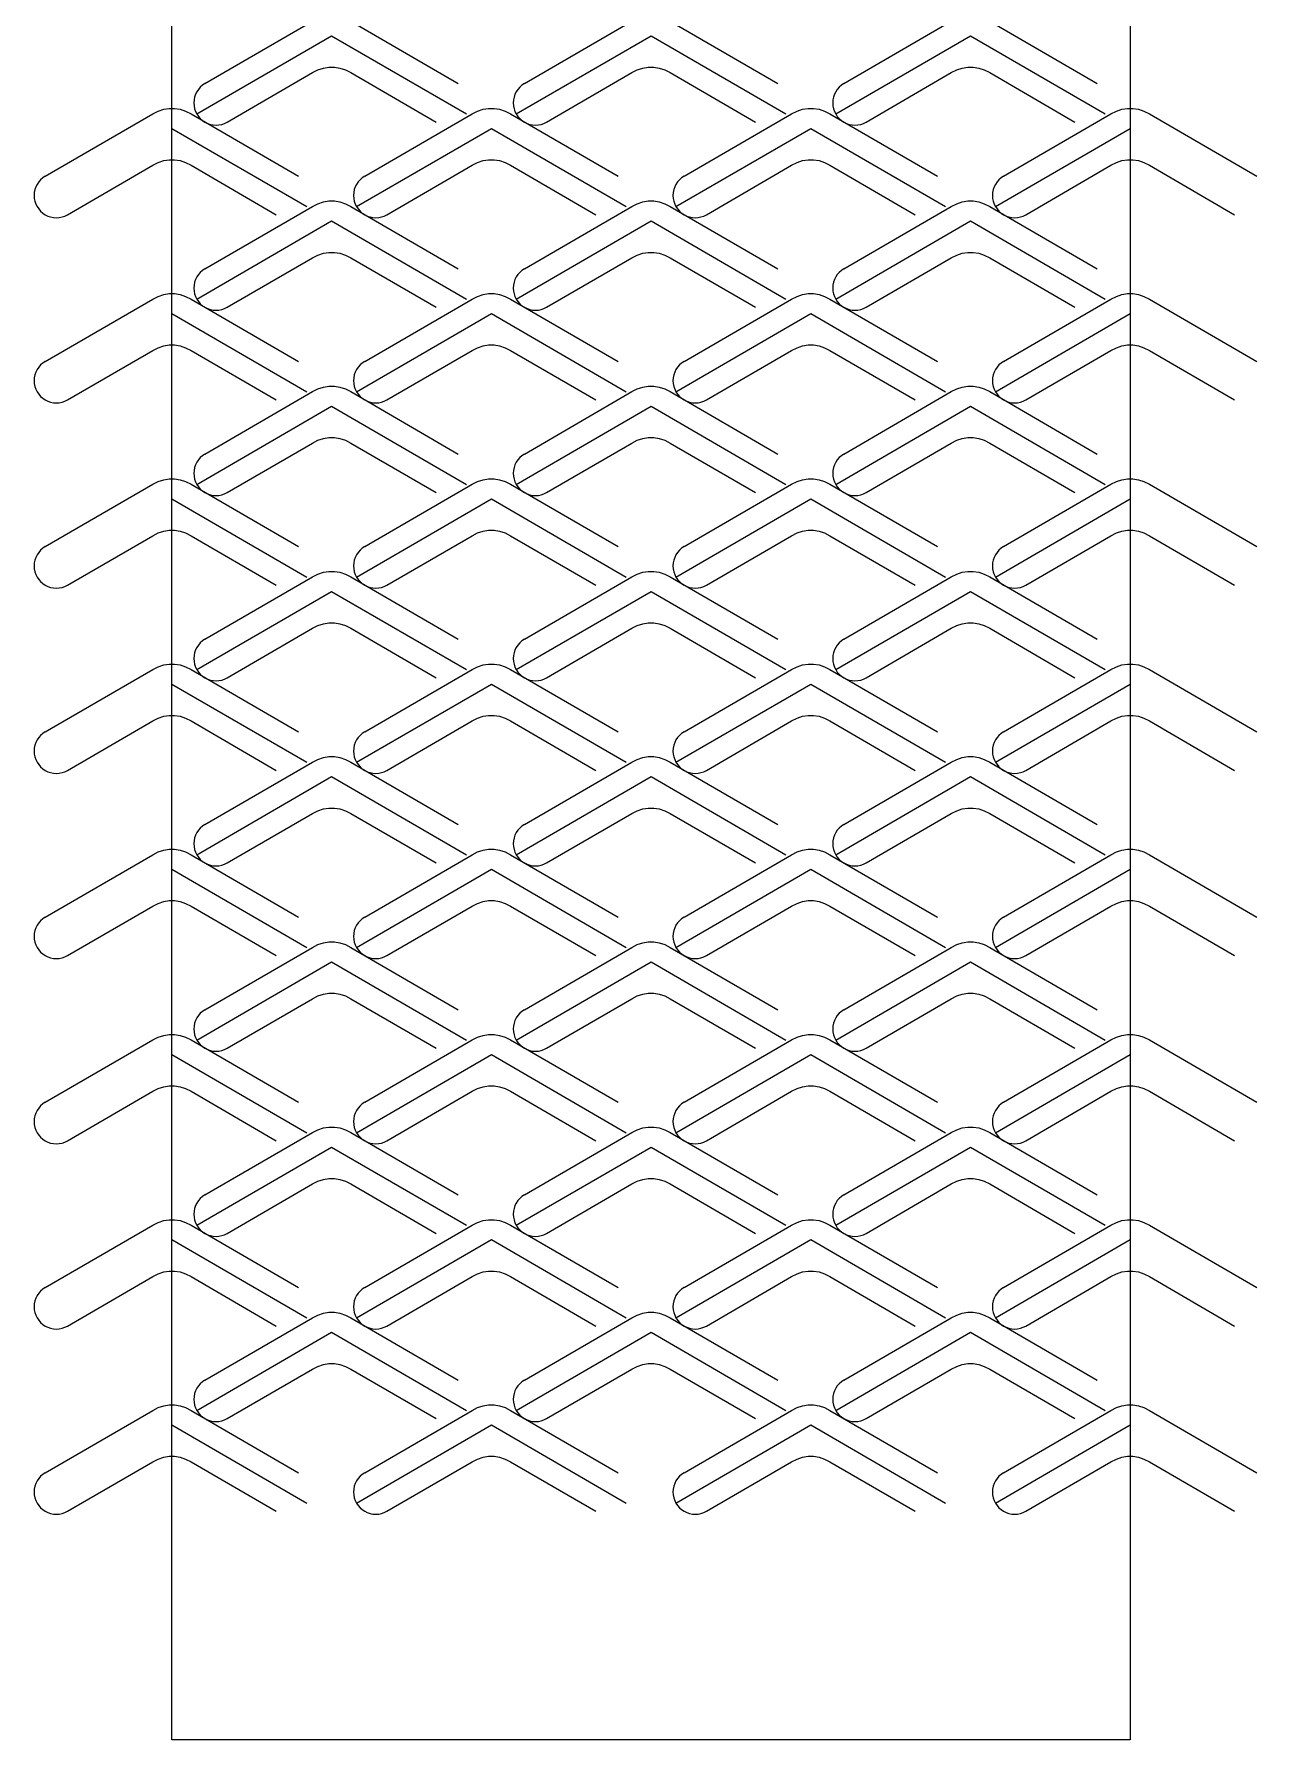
# Model space of a CAD drawing. Header units: metres. Extents: x -3 to 24, y 0 to 162.
# Drawn here: x -3.1 to 24.39, y 0 to 38.35 of the extents above; entities that cross this region are included whole.
import ezdxf

# ---------------------------------------------------------------- set-up
doc = ezdxf.new("R2010")
doc.units = ezdxf.units.M
doc.layers.add('TOP', color=1, linetype='Continuous', lineweight=0)

msp = doc.modelspace()

# ---------------------------------------------------------------- linework, layer by layer
at = {"layer": 'TOP'}
for p, q in [((0.743, 37.239), (3.158, 38.641)), ((4.022, 38.641), (6.437, 37.239)), ((7.923, 37.239), (10.338, 38.641)), ((11.202, 38.641), (13.617, 37.239)), ((15.103, 37.239), (17.518, 38.641)), ((18.382, 38.641), (20.797, 37.239)), ((0.56, 36.556), (3.59, 38.315)), ((3.59, 38.315), (6.62, 36.556)), ((7.74, 36.556), (10.77, 38.315)), ((10.77, 38.315), (13.8, 36.556)), ((14.92, 36.556), (17.95, 38.315)), ((17.95, 38.315), (20.98, 36.556)), ((3.281, 37.548), (3.405, 37.589)), ((3.405, 37.589), (3.528, 37.609)), ((3.528, 37.609), (3.652, 37.609)), ((3.652, 37.609), (3.775, 37.589)), ((3.775, 37.589), (3.899, 37.548)), ((10.461, 37.548), (10.585, 37.589)), ((10.585, 37.589), (10.708, 37.609)), ((10.708, 37.609), (10.832, 37.609)), ((10.832, 37.609), (10.955, 37.589)), ((10.955, 37.589), (11.079, 37.548)), ((17.641, 37.548), (17.765, 37.589)), ((17.765, 37.589), (17.888, 37.609)), ((17.888, 37.609), (18.012, 37.609)), ((18.012, 37.609), (18.135, 37.589)), ((18.135, 37.589), (18.259, 37.548)), ((1.243, 36.373), (3.158, 37.486)), ((3.158, 37.486), (3.281, 37.548)), ((3.899, 37.548), (4.022, 37.486)), ((4.022, 37.486), (5.937, 36.373)), ((8.423, 36.373), (10.338, 37.486)), ((10.338, 37.486), (10.461, 37.548)), ((11.079, 37.548), (11.202, 37.486)), ((11.202, 37.486), (13.117, 36.373)), ((15.603, 36.373), (17.518, 37.486)), ((17.518, 37.486), (17.641, 37.548)), ((18.259, 37.548), (18.382, 37.486)), ((18.382, 37.486), (20.297, 36.373)), ((-2.847, 35.157), (-0.432, 36.559)), ((-0.432, 36.559), (-0.309, 36.621)), ((-0.309, 36.621), (-0.185, 36.662)), ((-0.185, 36.662), (-0.062, 36.682)), ((-0.062, 36.682), (0.062, 36.682)), ((0.062, 36.682), (0.185, 36.662)), ((0.185, 36.662), (0.309, 36.621)), ((0.309, 36.621), (0.432, 36.559)), ((0.432, 36.559), (2.847, 35.157)), ((4.333, 35.157), (6.748, 36.559)), ((6.748, 36.559), (6.871, 36.621)), ((6.871, 36.621), (6.995, 36.662)), ((6.995, 36.662), (7.118, 36.682)), ((7.118, 36.682), (7.242, 36.682)), ((7.242, 36.682), (7.365, 36.662)), ((7.365, 36.662), (7.489, 36.621)), ((7.489, 36.621), (7.612, 36.559)), ((7.612, 36.559), (10.027, 35.157)), ((11.513, 35.157), (13.928, 36.559)), ((13.928, 36.559), (14.051, 36.621)), ((14.051, 36.621), (14.175, 36.662)), ((14.175, 36.662), (14.298, 36.682)), ((14.298, 36.682), (14.422, 36.682)), ((14.422, 36.682), (14.545, 36.662)), ((14.545, 36.662), (14.669, 36.621)), ((14.669, 36.621), (14.792, 36.559)), ((14.792, 36.559), (17.207, 35.157)), ((18.693, 35.157), (21.108, 36.559)), ((21.108, 36.559), (21.231, 36.621)), ((21.231, 36.621), (21.355, 36.662)), ((21.355, 36.662), (21.478, 36.682)), ((21.478, 36.682), (21.602, 36.682)), ((21.602, 36.682), (21.725, 36.662)), ((21.725, 36.662), (21.849, 36.621)), ((21.849, 36.621), (21.972, 36.559)), ((21.972, 36.559), (24.387, 35.157)), ((0, 36.233), (3.03, 34.474)), ((4.15, 34.474), (7.18, 36.233)), ((7.18, 36.233), (10.21, 34.474)), ((11.33, 34.474), (14.36, 36.233)), ((14.36, 36.233), (17.39, 34.474)), ((18.51, 34.474), (21.54, 36.233)), ((-2.347, 34.291), (-0.432, 35.404)), ((-0.432, 35.404), (-0.309, 35.466)), ((-0.309, 35.466), (-0.185, 35.507)), ((-0.185, 35.507), (-0.062, 35.527)), ((-0.062, 35.527), (0.062, 35.527)), ((0.062, 35.527), (0.185, 35.507)), ((0.185, 35.507), (0.309, 35.466)), ((0.309, 35.466), (0.432, 35.404)), ((0.432, 35.404), (2.347, 34.291)), ((4.833, 34.291), (6.748, 35.404)), ((6.748, 35.404), (6.871, 35.466)), ((6.871, 35.466), (6.995, 35.507)), ((6.995, 35.507), (7.118, 35.527)), ((7.118, 35.527), (7.242, 35.527)), ((7.242, 35.527), (7.365, 35.507)), ((7.365, 35.507), (7.489, 35.466)), ((7.489, 35.466), (7.612, 35.404)), ((7.612, 35.404), (9.527, 34.291)), ((12.013, 34.291), (13.928, 35.404)), ((13.928, 35.404), (14.051, 35.466)), ((14.051, 35.466), (14.175, 35.507)), ((14.175, 35.507), (14.298, 35.527)), ((14.298, 35.527), (14.422, 35.527)), ((14.422, 35.527), (14.545, 35.507)), ((14.545, 35.507), (14.669, 35.466)), ((14.669, 35.466), (14.792, 35.404)), ((14.792, 35.404), (16.707, 34.291)), ((19.193, 34.291), (21.108, 35.404)), ((21.108, 35.404), (21.231, 35.466)), ((21.231, 35.466), (21.355, 35.507)), ((21.355, 35.507), (21.478, 35.527)), ((21.478, 35.527), (21.602, 35.527)), ((21.602, 35.527), (21.725, 35.507)), ((21.725, 35.507), (21.849, 35.466)), ((21.849, 35.466), (21.972, 35.404)), ((21.972, 35.404), (23.887, 34.291)), ((3.158, 34.477), (3.281, 34.538)), ((3.281, 34.538), (3.405, 34.579)), ((3.405, 34.579), (3.528, 34.6)), ((3.528, 34.6), (3.652, 34.6)), ((3.652, 34.6), (3.775, 34.579)), ((3.775, 34.579), (3.899, 34.538)), ((3.899, 34.538), (4.022, 34.477)), ((10.338, 34.477), (10.461, 34.538)), ((10.461, 34.538), (10.585, 34.579)), ((10.585, 34.579), (10.708, 34.6)), ((10.708, 34.6), (10.832, 34.6)), ((10.832, 34.6), (10.955, 34.579)), ((10.955, 34.579), (11.079, 34.538)), ((11.079, 34.538), (11.202, 34.477)), ((17.518, 34.477), (17.641, 34.538)), ((17.641, 34.538), (17.765, 34.579)), ((17.765, 34.579), (17.888, 34.6)), ((17.888, 34.6), (18.012, 34.6)), ((18.012, 34.6), (18.135, 34.579)), ((18.135, 34.579), (18.259, 34.538)), ((18.259, 34.538), (18.382, 34.477)), ((0.56, 32.392), (3.59, 34.151)), ((0.743, 33.075), (3.158, 34.477)), ((3.59, 34.151), (6.62, 32.392)), ((4.022, 34.477), (6.437, 33.075)), ((7.74, 32.392), (10.77, 34.151)), ((7.923, 33.075), (10.338, 34.477)), ((10.77, 34.151), (13.8, 32.392)), ((11.202, 34.477), (13.617, 33.075)), ((14.92, 32.392), (17.95, 34.151)), ((15.103, 33.075), (17.518, 34.477)), ((17.95, 34.151), (20.98, 32.392)), ((18.382, 34.477), (20.797, 33.075)), ((3.158, 33.322), (3.281, 33.384)), ((3.281, 33.384), (3.405, 33.425)), ((3.405, 33.425), (3.528, 33.445)), ((3.528, 33.445), (3.652, 33.445)), ((3.652, 33.445), (3.775, 33.425)), ((3.775, 33.425), (3.899, 33.384)), ((3.899, 33.384), (4.022, 33.322)), ((10.338, 33.322), (10.461, 33.384)), ((10.461, 33.384), (10.585, 33.425)), ((10.585, 33.425), (10.708, 33.445)), ((10.708, 33.445), (10.832, 33.445)), ((10.832, 33.445), (10.955, 33.425)), ((10.955, 33.425), (11.079, 33.384)), ((11.079, 33.384), (11.202, 33.322)), ((17.518, 33.322), (17.641, 33.384)), ((17.641, 33.384), (17.765, 33.425)), ((17.765, 33.425), (17.888, 33.445)), ((17.888, 33.445), (18.012, 33.445)), ((18.012, 33.445), (18.135, 33.425)), ((18.135, 33.425), (18.259, 33.384)), ((18.259, 33.384), (18.382, 33.322)), ((1.243, 32.209), (3.158, 33.322)), ((4.022, 33.322), (5.937, 32.209)), ((8.423, 32.209), (10.338, 33.322)), ((11.202, 33.322), (13.117, 32.209)), ((15.603, 32.209), (17.518, 33.322)), ((18.382, 33.322), (20.297, 32.209)), ((-2.847, 30.993), (-0.432, 32.395)), ((-0.432, 32.395), (-0.309, 32.456)), ((-0.309, 32.456), (-0.185, 32.497)), ((-0.185, 32.497), (-0.062, 32.518)), ((-0.062, 32.518), (0.062, 32.518)), ((0.062, 32.518), (0.185, 32.497)), ((0.185, 32.497), (0.309, 32.456)), ((0.309, 32.456), (0.432, 32.395)), ((0.432, 32.395), (2.847, 30.993)), ((4.333, 30.993), (6.748, 32.395)), ((6.748, 32.395), (6.871, 32.456)), ((6.871, 32.456), (6.995, 32.497)), ((6.995, 32.497), (7.118, 32.518)), ((7.118, 32.518), (7.242, 32.518)), ((7.242, 32.518), (7.365, 32.497)), ((7.365, 32.497), (7.489, 32.456)), ((7.489, 32.456), (7.612, 32.395)), ((7.612, 32.395), (10.027, 30.993)), ((11.513, 30.993), (13.928, 32.395)), ((13.928, 32.395), (14.051, 32.456)), ((14.051, 32.456), (14.175, 32.497)), ((14.175, 32.497), (14.298, 32.518)), ((14.298, 32.518), (14.422, 32.518)), ((14.422, 32.518), (14.545, 32.497)), ((14.545, 32.497), (14.669, 32.456)), ((14.669, 32.456), (14.792, 32.395)), ((14.792, 32.395), (17.207, 30.993)), ((18.693, 30.993), (21.108, 32.395)), ((21.108, 32.395), (21.231, 32.456)), ((21.231, 32.456), (21.355, 32.497)), ((21.355, 32.497), (21.478, 32.518)), ((21.478, 32.518), (21.602, 32.518)), ((21.602, 32.518), (21.725, 32.497)), ((21.725, 32.497), (21.849, 32.456)), ((21.849, 32.456), (21.972, 32.395)), ((21.972, 32.395), (24.387, 30.993)), ((0, 32.068), (3.03, 30.31)), ((4.15, 30.31), (7.18, 32.068)), ((7.18, 32.068), (10.21, 30.31)), ((11.33, 30.31), (14.36, 32.068)), ((14.36, 32.068), (17.39, 30.31)), ((18.51, 30.31), (21.54, 32.068)), ((-2.347, 30.127), (-0.432, 31.24)), ((-0.432, 31.24), (-0.309, 31.301)), ((-0.309, 31.301), (-0.185, 31.342)), ((-0.185, 31.342), (-0.062, 31.363)), ((-0.062, 31.363), (0.062, 31.363)), ((0.062, 31.363), (0.185, 31.342)), ((0.185, 31.342), (0.309, 31.301)), ((0.309, 31.301), (0.432, 31.24)), ((0.432, 31.24), (2.347, 30.127)), ((4.833, 30.127), (6.748, 31.24)), ((6.748, 31.24), (6.871, 31.301)), ((6.871, 31.301), (6.995, 31.342)), ((6.995, 31.342), (7.118, 31.363)), ((7.118, 31.363), (7.242, 31.363)), ((7.242, 31.363), (7.365, 31.342)), ((7.365, 31.342), (7.489, 31.301)), ((7.489, 31.301), (7.612, 31.24)), ((7.612, 31.24), (9.527, 30.127)), ((12.013, 30.127), (13.928, 31.24)), ((13.928, 31.24), (14.051, 31.301)), ((14.051, 31.301), (14.175, 31.342)), ((14.175, 31.342), (14.298, 31.363)), ((14.298, 31.363), (14.422, 31.363)), ((14.422, 31.363), (14.545, 31.342)), ((14.545, 31.342), (14.669, 31.301)), ((14.669, 31.301), (14.792, 31.24)), ((14.792, 31.24), (16.707, 30.127)), ((19.193, 30.127), (21.108, 31.24)), ((21.108, 31.24), (21.231, 31.301)), ((21.231, 31.301), (21.355, 31.342)), ((21.355, 31.342), (21.478, 31.363)), ((21.478, 31.363), (21.602, 31.363)), ((21.602, 31.363), (21.725, 31.342)), ((21.725, 31.342), (21.849, 31.301)), ((21.849, 31.301), (21.972, 31.24)), ((21.972, 31.24), (23.887, 30.127)), ((0.743, 28.91), (3.158, 30.313)), ((3.158, 30.313), (3.281, 30.374)), ((3.281, 30.374), (3.405, 30.415)), ((3.405, 30.415), (3.528, 30.436)), ((3.528, 30.436), (3.652, 30.436)), ((3.652, 30.436), (3.775, 30.415)), ((3.775, 30.415), (3.899, 30.374)), ((3.899, 30.374), (4.022, 30.313)), ((4.022, 30.313), (6.437, 28.91)), ((7.923, 28.91), (10.338, 30.313)), ((10.338, 30.313), (10.461, 30.374)), ((10.461, 30.374), (10.585, 30.415)), ((10.585, 30.415), (10.708, 30.436)), ((10.708, 30.436), (10.832, 30.436)), ((10.832, 30.436), (10.955, 30.415)), ((10.955, 30.415), (11.079, 30.374)), ((11.079, 30.374), (11.202, 30.313)), ((11.202, 30.313), (13.617, 28.91)), ((15.103, 28.91), (17.518, 30.313)), ((17.518, 30.313), (17.641, 30.374)), ((17.641, 30.374), (17.765, 30.415)), ((17.765, 30.415), (17.888, 30.436)), ((17.888, 30.436), (18.012, 30.436)), ((18.012, 30.436), (18.135, 30.415)), ((18.135, 30.415), (18.259, 30.374)), ((18.259, 30.374), (18.382, 30.313)), ((18.382, 30.313), (20.797, 28.91)), ((0.56, 28.227), (3.59, 29.986)), ((3.59, 29.986), (6.62, 28.227)), ((7.74, 28.227), (10.77, 29.986)), ((10.77, 29.986), (13.8, 28.227)), ((14.92, 28.227), (17.95, 29.986)), ((17.95, 29.986), (20.98, 28.227)), ((1.243, 28.044), (3.158, 29.158)), ((3.158, 29.158), (3.281, 29.219)), ((3.281, 29.219), (3.405, 29.26)), ((3.405, 29.26), (3.528, 29.281)), ((3.528, 29.281), (3.652, 29.281)), ((3.652, 29.281), (3.775, 29.26)), ((3.775, 29.26), (3.899, 29.219)), ((3.899, 29.219), (4.022, 29.158)), ((4.022, 29.158), (5.937, 28.044)), ((8.423, 28.044), (10.338, 29.158)), ((10.338, 29.158), (10.461, 29.219)), ((10.461, 29.219), (10.585, 29.26)), ((10.585, 29.26), (10.708, 29.281)), ((10.708, 29.281), (10.832, 29.281)), ((10.832, 29.281), (10.955, 29.26)), ((10.955, 29.26), (11.079, 29.219)), ((11.079, 29.219), (11.202, 29.158)), ((11.202, 29.158), (13.117, 28.044)), ((15.603, 28.044), (17.518, 29.158)), ((17.518, 29.158), (17.641, 29.219)), ((17.641, 29.219), (17.765, 29.26)), ((17.765, 29.26), (17.888, 29.281)), ((17.888, 29.281), (18.012, 29.281)), ((18.012, 29.281), (18.135, 29.26)), ((18.135, 29.26), (18.259, 29.219)), ((18.259, 29.219), (18.382, 29.158)), ((18.382, 29.158), (20.297, 28.044)), ((-2.847, 26.828), (-0.432, 28.23)), ((-0.432, 28.23), (-0.309, 28.292)), ((-0.309, 28.292), (-0.185, 28.333)), ((-0.185, 28.333), (-0.062, 28.353)), ((-0.062, 28.353), (0.062, 28.353)), ((0.062, 28.353), (0.185, 28.333)), ((0.185, 28.333), (0.309, 28.292)), ((0.309, 28.292), (0.432, 28.23)), ((0.432, 28.23), (2.847, 26.828)), ((4.333, 26.828), (6.748, 28.23)), ((6.748, 28.23), (6.871, 28.292)), ((6.871, 28.292), (6.995, 28.333)), ((6.995, 28.333), (7.118, 28.353)), ((7.118, 28.353), (7.242, 28.353)), ((7.242, 28.353), (7.365, 28.333)), ((7.365, 28.333), (7.489, 28.292)), ((7.489, 28.292), (7.612, 28.23)), ((7.612, 28.23), (10.027, 26.828)), ((11.513, 26.828), (13.928, 28.23)), ((13.928, 28.23), (14.051, 28.292)), ((14.051, 28.292), (14.175, 28.333)), ((14.175, 28.333), (14.298, 28.353)), ((14.298, 28.353), (14.422, 28.353)), ((14.422, 28.353), (14.545, 28.333)), ((14.545, 28.333), (14.669, 28.292)), ((14.669, 28.292), (14.792, 28.23)), ((14.792, 28.23), (17.207, 26.828)), ((18.693, 26.828), (21.108, 28.23)), ((21.108, 28.23), (21.231, 28.292)), ((21.231, 28.292), (21.355, 28.333)), ((21.355, 28.333), (21.478, 28.353)), ((21.478, 28.353), (21.602, 28.353)), ((21.602, 28.353), (21.725, 28.333)), ((21.725, 28.333), (21.849, 28.292)), ((21.849, 28.292), (21.972, 28.23)), ((21.972, 28.23), (24.387, 26.828)), ((0, 27.904), (3.03, 26.145)), ((4.15, 26.145), (7.18, 27.904)), ((7.18, 27.904), (10.21, 26.145)), ((11.33, 26.145), (14.36, 27.904)), ((14.36, 27.904), (17.39, 26.145)), ((18.51, 26.145), (21.54, 27.904)), ((-2.347, 25.962), (-0.432, 27.075)), ((-0.432, 27.075), (-0.309, 27.137)), ((-0.309, 27.137), (-0.185, 27.178)), ((-0.185, 27.178), (-0.062, 27.199)), ((-0.062, 27.199), (0.062, 27.199)), ((0.062, 27.199), (0.185, 27.178)), ((0.185, 27.178), (0.309, 27.137)), ((0.309, 27.137), (0.432, 27.075)), ((0.432, 27.075), (2.347, 25.962)), ((4.833, 25.962), (6.748, 27.075)), ((6.748, 27.075), (6.871, 27.137)), ((6.871, 27.137), (6.995, 27.178)), ((6.995, 27.178), (7.118, 27.199)), ((7.118, 27.199), (7.242, 27.199)), ((7.242, 27.199), (7.365, 27.178)), ((7.365, 27.178), (7.489, 27.137)), ((7.489, 27.137), (7.612, 27.075)), ((7.612, 27.075), (9.527, 25.962)), ((12.013, 25.962), (13.928, 27.075)), ((13.928, 27.075), (14.051, 27.137)), ((14.051, 27.137), (14.175, 27.178)), ((14.175, 27.178), (14.298, 27.199)), ((14.298, 27.199), (14.422, 27.199)), ((14.422, 27.199), (14.545, 27.178)), ((14.545, 27.178), (14.669, 27.137)), ((14.669, 27.137), (14.792, 27.075)), ((14.792, 27.075), (16.707, 25.962)), ((19.193, 25.962), (21.108, 27.075)), ((21.108, 27.075), (21.231, 27.137)), ((21.231, 27.137), (21.355, 27.178)), ((21.355, 27.178), (21.478, 27.199)), ((21.478, 27.199), (21.602, 27.199)), ((21.602, 27.199), (21.725, 27.178)), ((21.725, 27.178), (21.849, 27.137)), ((21.849, 27.137), (21.972, 27.075)), ((21.972, 27.075), (23.887, 25.962)), ((0.743, 24.746), (3.158, 26.148)), ((3.158, 26.148), (3.281, 26.21)), ((3.281, 26.21), (3.405, 26.251)), ((3.405, 26.251), (3.528, 26.271)), ((3.528, 26.271), (3.652, 26.271)), ((3.652, 26.271), (3.775, 26.251)), ((3.775, 26.251), (3.899, 26.21)), ((3.899, 26.21), (4.022, 26.148)), ((4.022, 26.148), (6.437, 24.746)), ((7.923, 24.746), (10.338, 26.148)), ((10.338, 26.148), (10.461, 26.21)), ((10.461, 26.21), (10.585, 26.251)), ((10.585, 26.251), (10.708, 26.271)), ((10.708, 26.271), (10.832, 26.271)), ((10.832, 26.271), (10.955, 26.251)), ((10.955, 26.251), (11.079, 26.21)), ((11.079, 26.21), (11.202, 26.148)), ((11.202, 26.148), (13.617, 24.746)), ((15.103, 24.746), (17.518, 26.148)), ((17.518, 26.148), (17.641, 26.21)), ((17.641, 26.21), (17.765, 26.251)), ((17.765, 26.251), (17.888, 26.271)), ((17.888, 26.271), (18.012, 26.271)), ((18.012, 26.271), (18.135, 26.251)), ((18.135, 26.251), (18.259, 26.21)), ((18.259, 26.21), (18.382, 26.148)), ((18.382, 26.148), (20.797, 24.746)), ((0.56, 24.063), (3.59, 25.822)), ((3.59, 25.822), (6.62, 24.063)), ((7.74, 24.063), (10.77, 25.822)), ((10.77, 25.822), (13.8, 24.063)), ((14.92, 24.063), (17.95, 25.822)), ((17.95, 25.822), (20.98, 24.063)), ((1.243, 23.88), (3.158, 24.993)), ((3.158, 24.993), (3.281, 25.055)), ((3.281, 25.055), (3.405, 25.096)), ((3.405, 25.096), (3.528, 25.116)), ((3.528, 25.116), (3.652, 25.116)), ((3.652, 25.116), (3.775, 25.096)), ((3.775, 25.096), (3.899, 25.055)), ((3.899, 25.055), (4.022, 24.993)), ((4.022, 24.993), (5.937, 23.88)), ((8.423, 23.88), (10.338, 24.993)), ((10.338, 24.993), (10.461, 25.055)), ((10.461, 25.055), (10.585, 25.096)), ((10.585, 25.096), (10.708, 25.116)), ((10.708, 25.116), (10.832, 25.116)), ((10.832, 25.116), (10.955, 25.096)), ((10.955, 25.096), (11.079, 25.055)), ((11.079, 25.055), (11.202, 24.993)), ((11.202, 24.993), (13.117, 23.88)), ((15.603, 23.88), (17.518, 24.993)), ((17.518, 24.993), (17.641, 25.055)), ((17.641, 25.055), (17.765, 25.096)), ((17.765, 25.096), (17.888, 25.116)), ((17.888, 25.116), (18.012, 25.116)), ((18.012, 25.116), (18.135, 25.096)), ((18.135, 25.096), (18.259, 25.055)), ((18.259, 25.055), (18.382, 24.993)), ((18.382, 24.993), (20.297, 23.88)), ((-0.309, 24.127), (-0.185, 24.168)), ((-0.185, 24.168), (-0.062, 24.189)), ((-0.062, 24.189), (0.062, 24.189)), ((0.062, 24.189), (0.185, 24.168)), ((0.185, 24.168), (0.309, 24.127)), ((6.871, 24.127), (6.995, 24.168)), ((6.995, 24.168), (7.118, 24.189)), ((7.118, 24.189), (7.242, 24.189)), ((7.242, 24.189), (7.365, 24.168)), ((7.365, 24.168), (7.489, 24.127)), ((14.051, 24.127), (14.175, 24.168)), ((14.175, 24.168), (14.298, 24.189)), ((14.298, 24.189), (14.422, 24.189)), ((14.422, 24.189), (14.545, 24.168)), ((14.545, 24.168), (14.669, 24.127)), ((21.231, 24.127), (21.355, 24.168)), ((21.355, 24.168), (21.478, 24.189)), ((21.478, 24.189), (21.602, 24.189)), ((21.602, 24.189), (21.725, 24.168)), ((21.725, 24.168), (21.849, 24.127)), ((-2.847, 22.664), (-0.432, 24.066)), ((-0.432, 24.066), (-0.309, 24.127)), ((0.309, 24.127), (0.432, 24.066)), ((0.432, 24.066), (2.847, 22.664)), ((4.333, 22.664), (6.748, 24.066)), ((6.748, 24.066), (6.871, 24.127)), ((7.489, 24.127), (7.612, 24.066)), ((7.612, 24.066), (10.027, 22.664)), ((11.513, 22.664), (13.928, 24.066)), ((13.928, 24.066), (14.051, 24.127)), ((14.669, 24.127), (14.792, 24.066)), ((14.792, 24.066), (17.207, 22.664)), ((18.693, 22.664), (21.108, 24.066)), ((21.108, 24.066), (21.231, 24.127)), ((21.849, 24.127), (21.972, 24.066)), ((21.972, 24.066), (24.387, 22.664)), ((0, 23.74), (3.03, 21.981)), ((4.15, 21.981), (7.18, 23.74)), ((7.18, 23.74), (10.21, 21.981)), ((11.33, 21.981), (14.36, 23.74)), ((14.36, 23.74), (17.39, 21.981)), ((18.51, 21.981), (21.54, 23.74)), ((-0.309, 22.973), (-0.185, 23.014)), ((-0.185, 23.014), (-0.062, 23.034)), ((-0.062, 23.034), (0.062, 23.034)), ((0.062, 23.034), (0.185, 23.014)), ((0.185, 23.014), (0.309, 22.973)), ((6.871, 22.973), (6.995, 23.014)), ((6.995, 23.014), (7.118, 23.034)), ((7.118, 23.034), (7.242, 23.034)), ((7.242, 23.034), (7.365, 23.014)), ((7.365, 23.014), (7.489, 22.973)), ((14.051, 22.973), (14.175, 23.014)), ((14.175, 23.014), (14.298, 23.034)), ((14.298, 23.034), (14.422, 23.034)), ((14.422, 23.034), (14.545, 23.014)), ((14.545, 23.014), (14.669, 22.973)), ((21.231, 22.973), (21.355, 23.014)), ((21.355, 23.014), (21.478, 23.034)), ((21.478, 23.034), (21.602, 23.034)), ((21.602, 23.034), (21.725, 23.014)), ((21.725, 23.014), (21.849, 22.973)), ((-2.347, 21.798), (-0.432, 22.911)), ((-0.432, 22.911), (-0.309, 22.973)), ((0.309, 22.973), (0.432, 22.911)), ((0.432, 22.911), (2.347, 21.798)), ((4.833, 21.798), (6.748, 22.911)), ((6.748, 22.911), (6.871, 22.973)), ((7.489, 22.973), (7.612, 22.911)), ((7.612, 22.911), (9.527, 21.798)), ((12.013, 21.798), (13.928, 22.911)), ((13.928, 22.911), (14.051, 22.973)), ((14.669, 22.973), (14.792, 22.911)), ((14.792, 22.911), (16.707, 21.798)), ((19.193, 21.798), (21.108, 22.911)), ((21.108, 22.911), (21.231, 22.973)), ((21.849, 22.973), (21.972, 22.911)), ((21.972, 22.911), (23.887, 21.798)), ((0.743, 20.582), (3.158, 21.984)), ((3.158, 21.984), (3.281, 22.045)), ((3.281, 22.045), (3.405, 22.086)), ((3.405, 22.086), (3.528, 22.107)), ((3.528, 22.107), (3.652, 22.107)), ((3.652, 22.107), (3.775, 22.086)), ((3.775, 22.086), (3.899, 22.045)), ((3.899, 22.045), (4.022, 21.984)), ((4.022, 21.984), (6.437, 20.582)), ((7.923, 20.582), (10.338, 21.984)), ((10.338, 21.984), (10.461, 22.045)), ((10.461, 22.045), (10.585, 22.086)), ((10.585, 22.086), (10.708, 22.107)), ((10.708, 22.107), (10.832, 22.107)), ((10.832, 22.107), (10.955, 22.086)), ((10.955, 22.086), (11.079, 22.045)), ((11.079, 22.045), (11.202, 21.984)), ((11.202, 21.984), (13.617, 20.582)), ((15.103, 20.582), (17.518, 21.984)), ((17.518, 21.984), (17.641, 22.045)), ((17.641, 22.045), (17.765, 22.086)), ((17.765, 22.086), (17.888, 22.107)), ((17.888, 22.107), (18.012, 22.107)), ((18.012, 22.107), (18.135, 22.086)), ((18.135, 22.086), (18.259, 22.045)), ((18.259, 22.045), (18.382, 21.984)), ((18.382, 21.984), (20.797, 20.582)), ((0.56, 19.899), (3.59, 21.658)), ((3.59, 21.658), (6.62, 19.899)), ((7.74, 19.899), (10.77, 21.658)), ((10.77, 21.658), (13.8, 19.899)), ((14.92, 19.899), (17.95, 21.658)), ((17.95, 21.658), (20.98, 19.899)), ((1.243, 19.716), (3.158, 20.829)), ((3.158, 20.829), (3.281, 20.89)), ((3.281, 20.89), (3.405, 20.931)), ((3.405, 20.931), (3.528, 20.952)), ((3.528, 20.952), (3.652, 20.952)), ((3.652, 20.952), (3.775, 20.931)), ((3.775, 20.931), (3.899, 20.89)), ((3.899, 20.89), (4.022, 20.829)), ((4.022, 20.829), (5.937, 19.716)), ((8.423, 19.716), (10.338, 20.829)), ((10.338, 20.829), (10.461, 20.89)), ((10.461, 20.89), (10.585, 20.931)), ((10.585, 20.931), (10.708, 20.952)), ((10.708, 20.952), (10.832, 20.952)), ((10.832, 20.952), (10.955, 20.931)), ((10.955, 20.931), (11.079, 20.89)), ((11.079, 20.89), (11.202, 20.829)), ((11.202, 20.829), (13.117, 19.716)), ((15.603, 19.716), (17.518, 20.829)), ((17.518, 20.829), (17.641, 20.89)), ((17.641, 20.89), (17.765, 20.931)), ((17.765, 20.931), (17.888, 20.952)), ((17.888, 20.952), (18.012, 20.952)), ((18.012, 20.952), (18.135, 20.931)), ((18.135, 20.931), (18.259, 20.89)), ((18.259, 20.89), (18.382, 20.829)), ((18.382, 20.829), (20.297, 19.716)), ((-0.432, 19.902), (-0.309, 19.963)), ((-0.309, 19.963), (-0.185, 20.004)), ((-0.185, 20.004), (-0.062, 20.025)), ((-0.062, 20.025), (0.062, 20.025)), ((0.062, 20.025), (0.185, 20.004)), ((0.185, 20.004), (0.309, 19.963)), ((0.309, 19.963), (0.432, 19.902)), ((6.748, 19.902), (6.871, 19.963)), ((6.871, 19.963), (6.995, 20.004)), ((6.995, 20.004), (7.118, 20.025)), ((7.118, 20.025), (7.242, 20.025)), ((7.242, 20.025), (7.365, 20.004)), ((7.365, 20.004), (7.489, 19.963)), ((7.489, 19.963), (7.612, 19.902)), ((13.928, 19.902), (14.051, 19.963)), ((14.051, 19.963), (14.175, 20.004)), ((14.175, 20.004), (14.298, 20.025)), ((14.298, 20.025), (14.422, 20.025)), ((14.422, 20.025), (14.545, 20.004)), ((14.545, 20.004), (14.669, 19.963)), ((14.669, 19.963), (14.792, 19.902)), ((21.108, 19.902), (21.231, 19.963)), ((21.231, 19.963), (21.355, 20.004)), ((21.355, 20.004), (21.478, 20.025)), ((21.478, 20.025), (21.602, 20.025)), ((21.602, 20.025), (21.725, 20.004)), ((21.725, 20.004), (21.849, 19.963)), ((21.849, 19.963), (21.972, 19.902)), ((-2.847, 18.5), (-0.432, 19.902)), ((0, 19.575), (3.03, 17.816)), ((0.432, 19.902), (2.847, 18.5)), ((4.15, 17.816), (7.18, 19.575)), ((4.333, 18.5), (6.748, 19.902)), ((7.18, 19.575), (10.21, 17.816)), ((7.612, 19.902), (10.027, 18.5)), ((11.33, 17.816), (14.36, 19.575)), ((11.513, 18.5), (13.928, 19.902)), ((14.36, 19.575), (17.39, 17.816)), ((14.792, 19.902), (17.207, 18.5)), ((18.51, 17.816), (21.54, 19.575)), ((18.693, 18.5), (21.108, 19.902)), ((21.972, 19.902), (24.387, 18.5)), ((-0.432, 18.747), (-0.309, 18.808)), ((-0.309, 18.808), (-0.185, 18.849)), ((-0.185, 18.849), (-0.062, 18.87)), ((-0.062, 18.87), (0.062, 18.87)), ((0.062, 18.87), (0.185, 18.849)), ((0.185, 18.849), (0.309, 18.808)), ((0.309, 18.808), (0.432, 18.747)), ((6.748, 18.747), (6.871, 18.808)), ((6.871, 18.808), (6.995, 18.849)), ((6.995, 18.849), (7.118, 18.87)), ((7.118, 18.87), (7.242, 18.87)), ((7.242, 18.87), (7.365, 18.849)), ((7.365, 18.849), (7.489, 18.808)), ((7.489, 18.808), (7.612, 18.747)), ((13.928, 18.747), (14.051, 18.808)), ((14.051, 18.808), (14.175, 18.849)), ((14.175, 18.849), (14.298, 18.87)), ((14.298, 18.87), (14.422, 18.87)), ((14.422, 18.87), (14.545, 18.849)), ((14.545, 18.849), (14.669, 18.808)), ((14.669, 18.808), (14.792, 18.747)), ((21.108, 18.747), (21.231, 18.808)), ((21.231, 18.808), (21.355, 18.849)), ((21.355, 18.849), (21.478, 18.87)), ((21.478, 18.87), (21.602, 18.87)), ((21.602, 18.87), (21.725, 18.849)), ((21.725, 18.849), (21.849, 18.808)), ((21.849, 18.808), (21.972, 18.747)), ((-2.347, 17.633), (-0.432, 18.747)), ((0.432, 18.747), (2.347, 17.633)), ((4.833, 17.633), (6.748, 18.747)), ((7.612, 18.747), (9.527, 17.633)), ((12.013, 17.633), (13.928, 18.747)), ((14.792, 18.747), (16.707, 17.633)), ((19.193, 17.633), (21.108, 18.747)), ((21.972, 18.747), (23.887, 17.633)), ((0.743, 16.417), (3.158, 17.819)), ((3.158, 17.819), (3.281, 17.881)), ((3.281, 17.881), (3.405, 17.922)), ((3.405, 17.922), (3.528, 17.942)), ((3.528, 17.942), (3.652, 17.942)), ((3.652, 17.942), (3.775, 17.922)), ((3.775, 17.922), (3.899, 17.881)), ((3.899, 17.881), (4.022, 17.819)), ((4.022, 17.819), (6.437, 16.417)), ((7.923, 16.417), (10.338, 17.819)), ((10.338, 17.819), (10.461, 17.881)), ((10.461, 17.881), (10.585, 17.922)), ((10.585, 17.922), (10.708, 17.942)), ((10.708, 17.942), (10.832, 17.942)), ((10.832, 17.942), (10.955, 17.922)), ((10.955, 17.922), (11.079, 17.881)), ((11.079, 17.881), (11.202, 17.819)), ((11.202, 17.819), (13.617, 16.417)), ((15.103, 16.417), (17.518, 17.819)), ((17.518, 17.819), (17.641, 17.881)), ((17.641, 17.881), (17.765, 17.922)), ((17.765, 17.922), (17.888, 17.942)), ((17.888, 17.942), (18.012, 17.942)), ((18.012, 17.942), (18.135, 17.922)), ((18.135, 17.922), (18.259, 17.881)), ((18.259, 17.881), (18.382, 17.819)), ((18.382, 17.819), (20.797, 16.417)), ((0.56, 15.734), (3.59, 17.493)), ((3.59, 17.493), (6.62, 15.734)), ((7.74, 15.734), (10.77, 17.493)), ((10.77, 17.493), (13.8, 15.734)), ((14.92, 15.734), (17.95, 17.493)), ((17.95, 17.493), (20.98, 15.734)), ((1.243, 15.551), (3.158, 16.664)), ((3.158, 16.664), (3.281, 16.726)), ((3.281, 16.726), (3.405, 16.767)), ((3.405, 16.767), (3.528, 16.788)), ((3.528, 16.788), (3.652, 16.788)), ((3.652, 16.788), (3.775, 16.767)), ((3.775, 16.767), (3.899, 16.726)), ((3.899, 16.726), (4.022, 16.664)), ((4.022, 16.664), (5.937, 15.551)), ((8.423, 15.551), (10.338, 16.664)), ((10.338, 16.664), (10.461, 16.726)), ((10.461, 16.726), (10.585, 16.767)), ((10.585, 16.767), (10.708, 16.788)), ((10.708, 16.788), (10.832, 16.788)), ((10.832, 16.788), (10.955, 16.767)), ((10.955, 16.767), (11.079, 16.726)), ((11.079, 16.726), (11.202, 16.664)), ((11.202, 16.664), (13.117, 15.551)), ((15.603, 15.551), (17.518, 16.664)), ((17.518, 16.664), (17.641, 16.726)), ((17.641, 16.726), (17.765, 16.767)), ((17.765, 16.767), (17.888, 16.788)), ((17.888, 16.788), (18.012, 16.788)), ((18.012, 16.788), (18.135, 16.767)), ((18.135, 16.767), (18.259, 16.726)), ((18.259, 16.726), (18.382, 16.664)), ((18.382, 16.664), (20.297, 15.551)), ((-2.847, 14.335), (-0.432, 15.737)), ((-0.432, 15.737), (-0.309, 15.799)), ((-0.309, 15.799), (-0.185, 15.84)), ((-0.185, 15.84), (-0.062, 15.86)), ((-0.062, 15.86), (0.062, 15.86)), ((0.062, 15.86), (0.185, 15.84)), ((0.185, 15.84), (0.309, 15.799)), ((0.309, 15.799), (0.432, 15.737)), ((0.432, 15.737), (2.847, 14.335)), ((4.333, 14.335), (6.748, 15.737)), ((6.748, 15.737), (6.871, 15.799)), ((6.871, 15.799), (6.995, 15.84)), ((6.995, 15.84), (7.118, 15.86)), ((7.118, 15.86), (7.242, 15.86)), ((7.242, 15.86), (7.365, 15.84)), ((7.365, 15.84), (7.489, 15.799)), ((7.489, 15.799), (7.612, 15.737)), ((7.612, 15.737), (10.027, 14.335)), ((11.513, 14.335), (13.928, 15.737)), ((13.928, 15.737), (14.051, 15.799)), ((14.051, 15.799), (14.175, 15.84)), ((14.175, 15.84), (14.298, 15.86)), ((14.298, 15.86), (14.422, 15.86)), ((14.422, 15.86), (14.545, 15.84)), ((14.545, 15.84), (14.669, 15.799)), ((14.669, 15.799), (14.792, 15.737)), ((14.792, 15.737), (17.207, 14.335)), ((18.693, 14.335), (21.108, 15.737)), ((21.108, 15.737), (21.231, 15.799)), ((21.231, 15.799), (21.355, 15.84)), ((21.355, 15.84), (21.478, 15.86)), ((21.478, 15.86), (21.602, 15.86)), ((21.602, 15.86), (21.725, 15.84)), ((21.725, 15.84), (21.849, 15.799)), ((21.849, 15.799), (21.972, 15.737)), ((21.972, 15.737), (24.387, 14.335)), ((0, 15.411), (3.03, 13.652)), ((4.15, 13.652), (7.18, 15.411)), ((7.18, 15.411), (10.21, 13.652)), ((11.33, 13.652), (14.36, 15.411)), ((14.36, 15.411), (17.39, 13.652)), ((18.51, 13.652), (21.54, 15.411)), ((-2.347, 13.469), (-0.432, 14.582)), ((-0.432, 14.582), (-0.309, 14.644)), ((-0.309, 14.644), (-0.185, 14.685)), ((-0.185, 14.685), (-0.062, 14.705)), ((-0.062, 14.705), (0.062, 14.705)), ((0.062, 14.705), (0.185, 14.685)), ((0.185, 14.685), (0.309, 14.644)), ((0.309, 14.644), (0.432, 14.582)), ((0.432, 14.582), (2.347, 13.469)), ((4.833, 13.469), (6.748, 14.582)), ((6.748, 14.582), (6.871, 14.644)), ((6.871, 14.644), (6.995, 14.685)), ((6.995, 14.685), (7.118, 14.705)), ((7.118, 14.705), (7.242, 14.705)), ((7.242, 14.705), (7.365, 14.685)), ((7.365, 14.685), (7.489, 14.644)), ((7.489, 14.644), (7.612, 14.582)), ((7.612, 14.582), (9.527, 13.469)), ((12.013, 13.469), (13.928, 14.582)), ((13.928, 14.582), (14.051, 14.644)), ((14.051, 14.644), (14.175, 14.685)), ((14.175, 14.685), (14.298, 14.705)), ((14.298, 14.705), (14.422, 14.705)), ((14.422, 14.705), (14.545, 14.685)), ((14.545, 14.685), (14.669, 14.644)), ((14.669, 14.644), (14.792, 14.582)), ((14.792, 14.582), (16.707, 13.469)), ((19.193, 13.469), (21.108, 14.582)), ((21.108, 14.582), (21.231, 14.644)), ((21.231, 14.644), (21.355, 14.685)), ((21.355, 14.685), (21.478, 14.705)), ((21.478, 14.705), (21.602, 14.705)), ((21.602, 14.705), (21.725, 14.685)), ((21.725, 14.685), (21.849, 14.644)), ((21.849, 14.644), (21.972, 14.582)), ((21.972, 14.582), (23.887, 13.469)), ((0.743, 12.253), (3.158, 13.655)), ((3.158, 13.655), (3.281, 13.717)), ((3.281, 13.717), (3.405, 13.758)), ((3.405, 13.758), (3.528, 13.778)), ((3.528, 13.778), (3.652, 13.778)), ((3.652, 13.778), (3.775, 13.758)), ((3.775, 13.758), (3.899, 13.717)), ((3.899, 13.717), (4.022, 13.655)), ((4.022, 13.655), (6.437, 12.253)), ((7.923, 12.253), (10.338, 13.655)), ((10.338, 13.655), (10.461, 13.717)), ((10.461, 13.717), (10.585, 13.758)), ((10.585, 13.758), (10.708, 13.778)), ((10.708, 13.778), (10.832, 13.778)), ((10.832, 13.778), (10.955, 13.758)), ((10.955, 13.758), (11.079, 13.717)), ((11.079, 13.717), (11.202, 13.655)), ((11.202, 13.655), (13.617, 12.253)), ((15.103, 12.253), (17.518, 13.655)), ((17.518, 13.655), (17.641, 13.717)), ((17.641, 13.717), (17.765, 13.758)), ((17.765, 13.758), (17.888, 13.778)), ((17.888, 13.778), (18.012, 13.778)), ((18.012, 13.778), (18.135, 13.758)), ((18.135, 13.758), (18.259, 13.717)), ((18.259, 13.717), (18.382, 13.655)), ((18.382, 13.655), (20.797, 12.253)), ((0.56, 11.57), (3.59, 13.329)), ((3.59, 13.329), (6.62, 11.57)), ((7.74, 11.57), (10.77, 13.329)), ((10.77, 13.329), (13.8, 11.57)), ((14.92, 11.57), (17.95, 13.329)), ((17.95, 13.329), (20.98, 11.57)), ((1.243, 11.387), (3.158, 12.5)), ((3.158, 12.5), (3.281, 12.562)), ((3.281, 12.562), (3.405, 12.603)), ((3.405, 12.603), (3.528, 12.623)), ((3.528, 12.623), (3.652, 12.623)), ((3.652, 12.623), (3.775, 12.603)), ((3.775, 12.603), (3.899, 12.562)), ((3.899, 12.562), (4.022, 12.5)), ((4.022, 12.5), (5.937, 11.387)), ((8.423, 11.387), (10.338, 12.5)), ((10.338, 12.5), (10.461, 12.562)), ((10.461, 12.562), (10.585, 12.603)), ((10.585, 12.603), (10.708, 12.623)), ((10.708, 12.623), (10.832, 12.623)), ((10.832, 12.623), (10.955, 12.603)), ((10.955, 12.603), (11.079, 12.562)), ((11.079, 12.562), (11.202, 12.5)), ((11.202, 12.5), (13.117, 11.387)), ((15.603, 11.387), (17.518, 12.5)), ((17.518, 12.5), (17.641, 12.562)), ((17.641, 12.562), (17.765, 12.603)), ((17.765, 12.603), (17.888, 12.623)), ((17.888, 12.623), (18.012, 12.623)), ((18.012, 12.623), (18.135, 12.603)), ((18.135, 12.603), (18.259, 12.562)), ((18.259, 12.562), (18.382, 12.5)), ((18.382, 12.5), (20.297, 11.387)), ((-2.847, 10.171), (-0.432, 11.573)), ((-0.432, 11.573), (-0.309, 11.634)), ((-0.309, 11.634), (-0.185, 11.675)), ((-0.185, 11.675), (-0.062, 11.696)), ((-0.062, 11.696), (0.062, 11.696)), ((0.062, 11.696), (0.185, 11.675)), ((0.185, 11.675), (0.309, 11.634)), ((0.309, 11.634), (0.432, 11.573)), ((0.432, 11.573), (2.847, 10.171)), ((4.333, 10.171), (6.748, 11.573)), ((6.748, 11.573), (6.871, 11.634)), ((6.871, 11.634), (6.995, 11.675)), ((6.995, 11.675), (7.118, 11.696)), ((7.118, 11.696), (7.242, 11.696)), ((7.242, 11.696), (7.365, 11.675)), ((7.365, 11.675), (7.489, 11.634)), ((7.489, 11.634), (7.612, 11.573)), ((7.612, 11.573), (10.027, 10.171)), ((11.513, 10.171), (13.928, 11.573)), ((13.928, 11.573), (14.051, 11.634)), ((14.051, 11.634), (14.175, 11.675)), ((14.175, 11.675), (14.298, 11.696)), ((14.298, 11.696), (14.422, 11.696)), ((14.422, 11.696), (14.545, 11.675)), ((14.545, 11.675), (14.669, 11.634)), ((14.669, 11.634), (14.792, 11.573)), ((14.792, 11.573), (17.207, 10.171)), ((18.693, 10.171), (21.108, 11.573)), ((21.108, 11.573), (21.231, 11.634)), ((21.231, 11.634), (21.355, 11.675)), ((21.355, 11.675), (21.478, 11.696)), ((21.478, 11.696), (21.602, 11.696)), ((21.602, 11.696), (21.725, 11.675)), ((21.725, 11.675), (21.849, 11.634)), ((21.849, 11.634), (21.972, 11.573)), ((21.972, 11.573), (24.387, 10.171)), ((0, 11.247), (3.03, 9.488)), ((4.15, 9.488), (7.18, 11.247)), ((7.18, 11.247), (10.21, 9.488)), ((11.33, 9.488), (14.36, 11.247)), ((14.36, 11.247), (17.39, 9.488)), ((18.51, 9.488), (21.54, 11.247)), ((-2.347, 9.305), (-0.432, 10.418)), ((-0.432, 10.418), (-0.309, 10.479)), ((-0.309, 10.479), (-0.185, 10.52)), ((-0.185, 10.52), (-0.062, 10.541)), ((-0.062, 10.541), (0.062, 10.541)), ((0.062, 10.541), (0.185, 10.52)), ((0.185, 10.52), (0.309, 10.479)), ((0.309, 10.479), (0.432, 10.418)), ((0.432, 10.418), (2.347, 9.305)), ((4.833, 9.305), (6.748, 10.418)), ((6.748, 10.418), (6.871, 10.479)), ((6.871, 10.479), (6.995, 10.52)), ((6.995, 10.52), (7.118, 10.541)), ((7.118, 10.541), (7.242, 10.541)), ((7.242, 10.541), (7.365, 10.52)), ((7.365, 10.52), (7.489, 10.479)), ((7.489, 10.479), (7.612, 10.418)), ((7.612, 10.418), (9.527, 9.305)), ((12.013, 9.305), (13.928, 10.418)), ((13.928, 10.418), (14.051, 10.479)), ((14.051, 10.479), (14.175, 10.52)), ((14.175, 10.52), (14.298, 10.541)), ((14.298, 10.541), (14.422, 10.541)), ((14.422, 10.541), (14.545, 10.52)), ((14.545, 10.52), (14.669, 10.479)), ((14.669, 10.479), (14.792, 10.418)), ((14.792, 10.418), (16.707, 9.305)), ((19.193, 9.305), (21.108, 10.418)), ((21.108, 10.418), (21.231, 10.479)), ((21.231, 10.479), (21.355, 10.52)), ((21.355, 10.52), (21.478, 10.541)), ((21.478, 10.541), (21.602, 10.541)), ((21.602, 10.541), (21.725, 10.52)), ((21.725, 10.52), (21.849, 10.479)), ((21.849, 10.479), (21.972, 10.418)), ((21.972, 10.418), (23.887, 9.305)), ((3.281, 9.552), (3.405, 9.593)), ((3.405, 9.593), (3.528, 9.614)), ((3.528, 9.614), (3.652, 9.614)), ((3.652, 9.614), (3.775, 9.593)), ((3.775, 9.593), (3.899, 9.552)), ((10.461, 9.552), (10.585, 9.593)), ((10.585, 9.593), (10.708, 9.614)), ((10.708, 9.614), (10.832, 9.614)), ((10.832, 9.614), (10.955, 9.593)), ((10.955, 9.593), (11.079, 9.552)), ((17.641, 9.552), (17.765, 9.593)), ((17.765, 9.593), (17.888, 9.614)), ((17.888, 9.614), (18.012, 9.614)), ((18.012, 9.614), (18.135, 9.593)), ((18.135, 9.593), (18.259, 9.552)), ((0.743, 8.089), (3.158, 9.491)), ((3.158, 9.491), (3.281, 9.552)), ((3.899, 9.552), (4.022, 9.491)), ((4.022, 9.491), (6.437, 8.089)), ((7.923, 8.089), (10.338, 9.491)), ((10.338, 9.491), (10.461, 9.552)), ((11.079, 9.552), (11.202, 9.491)), ((11.202, 9.491), (13.617, 8.089)), ((15.103, 8.089), (17.518, 9.491)), ((17.518, 9.491), (17.641, 9.552)), ((18.259, 9.552), (18.382, 9.491)), ((18.382, 9.491), (20.797, 8.089)), ((0.56, 7.406), (3.59, 9.164)), ((3.59, 9.164), (6.62, 7.406)), ((7.74, 7.406), (10.77, 9.164)), ((10.77, 9.164), (13.8, 7.406)), ((14.92, 7.406), (17.95, 9.164)), ((17.95, 9.164), (20.98, 7.406)), ((3.281, 8.397), (3.405, 8.438)), ((3.405, 8.438), (3.528, 8.459)), ((3.528, 8.459), (3.652, 8.459)), ((3.652, 8.459), (3.775, 8.438)), ((3.775, 8.438), (3.899, 8.397)), ((10.461, 8.397), (10.585, 8.438)), ((10.585, 8.438), (10.708, 8.459)), ((10.708, 8.459), (10.832, 8.459)), ((10.832, 8.459), (10.955, 8.438)), ((10.955, 8.438), (11.079, 8.397)), ((17.641, 8.397), (17.765, 8.438)), ((17.765, 8.438), (17.888, 8.459)), ((17.888, 8.459), (18.012, 8.459)), ((18.012, 8.459), (18.135, 8.438)), ((18.135, 8.438), (18.259, 8.397)), ((1.243, 7.223), (3.158, 8.336)), ((3.158, 8.336), (3.281, 8.397)), ((3.899, 8.397), (4.022, 8.336)), ((4.022, 8.336), (5.937, 7.223)), ((8.423, 7.223), (10.338, 8.336)), ((10.338, 8.336), (10.461, 8.397)), ((11.079, 8.397), (11.202, 8.336)), ((11.202, 8.336), (13.117, 7.223)), ((15.603, 7.223), (17.518, 8.336)), ((17.518, 8.336), (17.641, 8.397)), ((18.259, 8.397), (18.382, 8.336)), ((18.382, 8.336), (20.297, 7.223)), ((-2.847, 6.006), (-0.432, 7.408)), ((-0.432, 7.408), (-0.309, 7.47)), ((-0.309, 7.47), (-0.185, 7.511)), ((-0.185, 7.511), (-0.062, 7.531)), ((-0.062, 7.531), (0.062, 7.531)), ((0.062, 7.531), (0.185, 7.511)), ((0.185, 7.511), (0.309, 7.47)), ((0.309, 7.47), (0.432, 7.408)), ((0.432, 7.408), (2.847, 6.006)), ((4.333, 6.006), (6.748, 7.408)), ((6.748, 7.408), (6.871, 7.47)), ((6.871, 7.47), (6.995, 7.511)), ((6.995, 7.511), (7.118, 7.531)), ((7.118, 7.531), (7.242, 7.531)), ((7.242, 7.531), (7.365, 7.511)), ((7.365, 7.511), (7.489, 7.47)), ((7.489, 7.47), (7.612, 7.408)), ((7.612, 7.408), (10.027, 6.006)), ((11.513, 6.006), (13.928, 7.408)), ((13.928, 7.408), (14.051, 7.47)), ((14.051, 7.47), (14.175, 7.511)), ((14.175, 7.511), (14.298, 7.531)), ((14.298, 7.531), (14.422, 7.531)), ((14.422, 7.531), (14.545, 7.511)), ((14.545, 7.511), (14.669, 7.47)), ((14.669, 7.47), (14.792, 7.408)), ((14.792, 7.408), (17.207, 6.006)), ((18.693, 6.006), (21.108, 7.408)), ((21.108, 7.408), (21.231, 7.47)), ((21.231, 7.47), (21.355, 7.511)), ((21.355, 7.511), (21.478, 7.531)), ((21.478, 7.531), (21.602, 7.531)), ((21.602, 7.531), (21.725, 7.511)), ((21.725, 7.511), (21.849, 7.47)), ((21.849, 7.47), (21.972, 7.408)), ((21.972, 7.408), (24.387, 6.006)), ((0, 7.082), (3.03, 5.323)), ((4.15, 5.323), (7.18, 7.082)), ((7.18, 7.082), (10.21, 5.323)), ((11.33, 5.323), (14.36, 7.082)), ((14.36, 7.082), (17.39, 5.323)), ((18.51, 5.323), (21.54, 7.082)), ((-2.347, 5.14), (-0.432, 6.254)), ((-0.432, 6.254), (-0.309, 6.315)), ((-0.309, 6.315), (-0.185, 6.356)), ((-0.185, 6.356), (-0.062, 6.377)), ((-0.062, 6.377), (0.062, 6.377)), ((0.062, 6.377), (0.185, 6.356)), ((0.185, 6.356), (0.309, 6.315)), ((0.309, 6.315), (0.432, 6.254)), ((0.432, 6.254), (2.347, 5.14)), ((4.833, 5.14), (6.748, 6.254)), ((6.748, 6.254), (6.871, 6.315)), ((6.871, 6.315), (6.995, 6.356)), ((6.995, 6.356), (7.118, 6.377)), ((7.118, 6.377), (7.242, 6.377)), ((7.242, 6.377), (7.365, 6.356)), ((7.365, 6.356), (7.489, 6.315)), ((7.489, 6.315), (7.612, 6.254)), ((7.612, 6.254), (9.527, 5.14)), ((12.013, 5.14), (13.928, 6.254)), ((13.928, 6.254), (14.051, 6.315)), ((14.051, 6.315), (14.175, 6.356)), ((14.175, 6.356), (14.298, 6.377)), ((14.298, 6.377), (14.422, 6.377)), ((14.422, 6.377), (14.545, 6.356)), ((14.545, 6.356), (14.669, 6.315)), ((14.669, 6.315), (14.792, 6.254)), ((14.792, 6.254), (16.707, 5.14)), ((19.193, 5.14), (21.108, 6.254)), ((21.108, 6.254), (21.231, 6.315)), ((21.231, 6.315), (21.355, 6.356)), ((21.355, 6.356), (21.478, 6.377)), ((21.478, 6.377), (21.602, 6.377)), ((21.602, 6.377), (21.725, 6.356)), ((21.725, 6.356), (21.849, 6.315)), ((21.849, 6.315), (21.972, 6.254)), ((21.972, 6.254), (23.887, 5.14))]:
    msp.add_line(p, q, dxfattribs=at)
msp.add_lwpolyline([(0, 0), (0, 162), (21.54, 162), (21.54, 0)], close=True, dxfattribs=at)
for centre in [(0.993, 36.806), (8.173, 36.806), (15.353, 36.806), (-2.597, 34.724), (4.583, 34.724), (11.763, 34.724), (18.943, 34.724), (0.993, 32.642), (8.173, 32.642), (15.353, 32.642), (-2.597, 30.56), (4.583, 30.56), (11.763, 30.56), (18.943, 30.56), (0.993, 28.477), (8.173, 28.477), (15.353, 28.477), (-2.597, 26.395), (4.583, 26.395), (11.763, 26.395), (18.943, 26.395), (0.993, 24.313), (8.173, 24.313), (15.353, 24.313), (-2.597, 22.231), (4.583, 22.231), (11.763, 22.231), (18.943, 22.231), (0.993, 20.149), (8.173, 20.149), (15.353, 20.149), (-2.597, 18.066), (4.583, 18.066), (11.763, 18.066), (18.943, 18.066), (0.993, 15.984), (8.173, 15.984), (15.353, 15.984), (-2.597, 13.902), (4.583, 13.902), (11.763, 13.902), (18.943, 13.902), (0.993, 11.82), (8.173, 11.82), (15.353, 11.82), (-2.597, 9.738), (4.583, 9.738), (11.763, 9.738), (18.943, 9.738), (0.993, 7.656), (8.173, 7.656), (15.353, 7.656), (-2.597, 5.573), (4.583, 5.573), (11.763, 5.573), (18.943, 5.573)]:
    msp.add_arc(centre, 0.5, 120, 300, dxfattribs=at)

doc.saveas('drawing.dxf')
